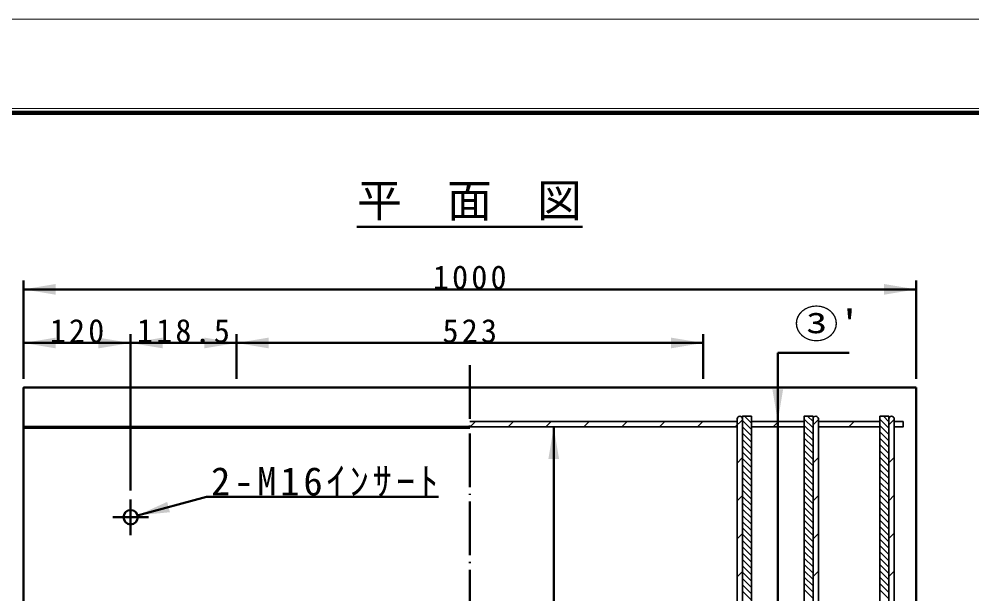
# Model space of a CAD drawing. Units: millimetres, scale not verified. Extents: x -2102 to 2102, y -1485 to 1485.
# Drawn here: x -93 to 974, y 842 to 1485 of the extents above; entities that cross this region are included whole.
import ezdxf
from ezdxf.enums import TextEntityAlignment as Align

# ---------------------------------------------------------------- set-up
doc = ezdxf.new("R2010")
doc.units = ezdxf.units.MM
doc.header["$LTSCALE"] = 5
doc.linetypes.add('LONG_DASHED_DOTTED', pattern=[15.25, 12, -1.5, 0.25, -1.5])
doc.layers.add('0-0_V-nasSTD', color=7, linetype='Continuous', lineweight=35)
doc.layers.add('0-1_0', color=7, linetype='Continuous', lineweight=50)
doc.styles.add('ＭＳ ゴシック', font='')
doc.styles.get('ＭＳ ゴシック').set_extended_font_data('MS Gothic')

msp = doc.modelspace()

# ---------------------------------------------------------------- linework, layer by layer
at = {"layer": '0-0_V-nasSTD', "lineweight": 50}
for p, q in [((756.606, 1111.505), (756.606, 576.505)), ((911.606, 1072.505), (911.606, 532.505)), ((505.598, 478.505), (505.598, 1028.505))]:
    msp.add_line(p, q, dxfattribs=at)
at = {"layer": '0-0_V-nasSTD', "linetype": 'LONG_DASHED_DOTTED', "lineweight": 50}
for p, q in [((411.606, 1097.505), (411.606, 507.505)), ((31.606, 947.505), (31.606, 907.505)), ((11.606, 927.505), (51.606, 927.505))]:
    msp.add_line(p, q, dxfattribs=at)
at = {"layer": '0-0_V-nasSTD'}
for p, q in [((709.033, 1028.505), (717.106, 1036.577)), ((711.106, 1037.505), (711.106, 567.505)), ((717.106, 1040.505), (727.106, 1040.505)), ((717.106, 1037.505), (717.106, 567.505)), ((717.106, 1035.658), (727.106, 1025.658)), ((719.329, 1040.505), (727.106, 1032.729)), ((726.401, 1040.505), (727.106, 1039.8)), ((727.106, 1040.505), (727.106, 564.505)), ((786.106, 1040.505), (796.106, 1040.505)), ((786.106, 1040.505), (786.106, 564.505)), ((786.106, 1037.368), (796.106, 1027.368)), ((790.04, 1040.505), (796.106, 1034.439)), ((796.106, 1037.505), (796.106, 567.505)), ((796.106, 1030.725), (802.106, 1036.725)), ((802.106, 1037.505), (802.106, 567.505)), ((871.106, 1040.505), (881.106, 1040.505)), ((871.106, 1040.505), (871.106, 564.505)), ((871.106, 1037.221), (881.106, 1027.221)), ((874.893, 1040.505), (881.106, 1034.292)), ((881.106, 1037.505), (881.106, 567.505)), ((881.106, 1030.872), (887.106, 1036.872)), ((887.106, 1037.505), (887.106, 567.505)), ((711.106, 1034.505), (411.606, 1034.505)), ((667.106, 1034.505), (411.606, 1034.505)), ((667.106, 1034.505), (411.606, 1034.505)), ((711.106, 1028.505), (411.606, 1028.505)), ((411.606, 1028.505), (667.106, 1028.505)), ((412.048, 1028.505), (418.048, 1034.505)), ((454.475, 1028.505), (460.475, 1034.505)), ((496.901, 1028.505), (502.901, 1034.505)), ((539.327, 1028.505), (545.327, 1034.505)), ((581.754, 1028.505), (587.754, 1034.505)), ((624.18, 1028.505), (630.18, 1034.505)), ((667.106, 1029.004), (672.607, 1034.505)), ((673.106, 1028.505), (667.106, 1028.505)), ((701.106, 1034.505), (673.106, 1034.505)), ((717.106, 1028.587), (727.106, 1018.587)), ((786.106, 1034.505), (727.106, 1034.505)), ((786.106, 1028.505), (727.106, 1028.505)), ((751.459, 1028.505), (757.459, 1034.505)), ((786.106, 1030.297), (796.106, 1020.297)), ((802.106, 1034.505), (871.106, 1034.505)), ((802.106, 1028.505), (871.106, 1028.505)), ((836.312, 1028.505), (842.312, 1034.505)), ((871.106, 1030.15), (881.106, 1020.15)), ((887.106, 1034.505), (897.106, 1034.505)), ((887.106, 1028.505), (897.106, 1028.505)), ((897.106, 1034.505), (897.106, 1028.505)), ((717.106, 1021.515), (727.106, 1011.515)), ((717.106, 1014.444), (727.106, 1004.444)), ((786.106, 1023.226), (796.106, 1013.226)), ((786.106, 1016.155), (796.106, 1006.155)), ((871.106, 1023.079), (881.106, 1013.079)), ((871.106, 1016.008), (881.106, 1006.008)), ((717.106, 1007.373), (727.106, 997.373)), ((786.106, 1009.084), (796.106, 999.084)), ((871.106, 1008.937), (881.106, 998.937)), ((711.106, 988.151), (717.106, 994.151)), ((717.106, 1000.302), (727.106, 990.302)), ((717.106, 993.231), (727.106, 983.231)), ((786.106, 1002.013), (796.106, 992.013)), ((786.106, 994.942), (796.106, 984.942)), ((796.106, 988.298), (802.106, 994.298)), ((871.106, 1001.866), (881.106, 991.866)), ((871.106, 994.795), (881.106, 984.795)), ((881.106, 988.445), (887.106, 994.445)), ((717.106, 986.16), (727.106, 976.16)), ((786.106, 987.871), (796.106, 977.871)), ((871.106, 987.724), (881.106, 977.724)), ((717.106, 979.089), (727.106, 969.089)), ((717.106, 972.018), (727.106, 962.018)), ((786.106, 980.8), (796.106, 970.8)), ((786.106, 973.729), (796.106, 963.729)), ((871.106, 980.653), (881.106, 970.653)), ((871.106, 973.581), (881.106, 963.581)), ((717.106, 964.947), (727.106, 954.947)), ((786.106, 966.658), (796.106, 956.658)), ((871.106, 966.51), (881.106, 956.51)), ((711.106, 945.725), (717.106, 951.725)), ((717.106, 957.876), (727.106, 947.876)), ((717.106, 950.805), (727.106, 940.805)), ((786.106, 959.587), (796.106, 949.587)), ((786.106, 952.515), (796.106, 942.515)), ((796.106, 945.872), (802.106, 951.872)), ((871.106, 959.439), (881.106, 949.439)), ((871.106, 952.368), (881.106, 942.368)), ((881.106, 946.019), (887.106, 952.019)), ((717.106, 943.734), (727.106, 933.734)), ((786.106, 945.444), (796.106, 935.444)), ((871.106, 945.297), (881.106, 935.297)), ((717.106, 936.663), (727.106, 926.663)), ((717.106, 929.592), (727.106, 919.592)), ((786.106, 938.373), (796.106, 928.373)), ((786.106, 931.302), (796.106, 921.302)), ((871.106, 938.226), (881.106, 928.226)), ((871.106, 931.155), (881.106, 921.155)), ((717.106, 922.52), (727.106, 912.52)), ((786.106, 924.231), (796.106, 914.231)), ((871.106, 924.084), (881.106, 914.084)), ((711.106, 903.298), (717.106, 909.298)), ((717.106, 915.449), (727.106, 905.449)), ((717.106, 908.378), (727.106, 898.378)), ((786.106, 917.16), (796.106, 907.16)), ((786.106, 910.089), (796.106, 900.089)), ((796.106, 903.445), (802.106, 909.445)), ((871.106, 917.013), (881.106, 907.013)), ((871.106, 909.942), (881.106, 899.942)), ((881.106, 903.593), (887.106, 909.593)), ((717.106, 901.307), (727.106, 891.307)), ((786.106, 903.018), (796.106, 893.018)), ((871.106, 902.871), (881.106, 892.871)), ((717.106, 894.236), (727.106, 884.236)), ((717.106, 887.165), (727.106, 877.165)), ((786.106, 895.947), (796.106, 885.947)), ((786.106, 888.876), (796.106, 878.876)), ((871.106, 895.8), (881.106, 885.8)), ((871.106, 888.729), (881.106, 878.729)), ((717.106, 880.094), (727.106, 870.094)), ((786.106, 881.805), (796.106, 871.805)), ((871.106, 881.658), (881.106, 871.658)), ((711.106, 860.872), (717.106, 866.872)), ((717.106, 873.023), (727.106, 863.023)), ((717.106, 865.952), (727.106, 855.952)), ((786.106, 874.734), (796.106, 864.734)), ((786.106, 867.663), (796.106, 857.663)), ((796.106, 861.019), (802.106, 867.019)), ((871.106, 874.587), (881.106, 864.587)), ((871.106, 867.515), (881.106, 857.515)), ((881.106, 861.166), (887.106, 867.166)), ((717.106, 858.881), (727.106, 848.881)), ((786.106, 860.592), (796.106, 850.592)), ((871.106, 860.444), (881.106, 850.444)), ((717.106, 851.81), (727.106, 841.81)), ((717.106, 844.739), (727.106, 834.739)), ((786.106, 853.52), (796.106, 843.52)), ((786.106, 846.449), (796.106, 836.449)), ((871.106, 853.373), (881.106, 843.373)), ((871.106, 846.302), (881.106, 836.302))]:
    msp.add_line(p, q, dxfattribs=at)
at = {"layer": '0-0_V-nasSTD', "lineweight": 18}
for points in [[(-2102.5, -1485), (-2102.5, 1485), (2102.5, 1485), (2102.5, -1485)], [(-2002.5, -1385), (-2002.5, 1385), (2002.5, 1385), (2002.5, -1385)]]:
    msp.add_lwpolyline(points, close=True, dxfattribs=at)
at = {"layer": '0-0_V-nasSTD', "lineweight": 100}
msp.add_lwpolyline([(-1997.5, 1380), (-1997.5, -1380), (1997.5, -1380), (1997.5, 1380)], close=True, dxfattribs=at)
at = {"layer": '0-0_V-nasSTD', "lineweight": 50}
msp.add_lwpolyline([(911.606, 1072.505), (-88.394, 1072.505), (-88.394, 532.505)], dxfattribs=at)
at = {"layer": '0-0_V-nasSTD'}
for points in [[(667.106, 1034.505), (673.106, 1034.505), (701.106, 1034.505), (711.106, 1034.505), (711.106, 1037.505)], [(711.106, 1037.505), (711.106, 1034.505), (701.106, 1034.505)], [(796.106, 1037.505), (796.106, 1040.505), (786.106, 1040.505), (786.106, 1034.505), (727.106, 1034.505), (727.106, 1040.505), (717.106, 1040.505), (717.106, 1037.505)], [(727.106, 564.505), (727.106, 570.505), (727.106, 576.505), (727.106, 799.505), (727.106, 805.505), (727.106, 1028.505), (727.106, 1034.505), (727.106, 1040.505), (717.106, 1040.505), (717.106, 1037.505)], [(796.106, 1037.505), (796.106, 1040.505), (786.106, 1040.505), (786.106, 1034.505), (786.106, 1028.505), (786.106, 975.314), (786.106, 963.695), (786.106, 805.505), (786.106, 799.505), (786.106, 576.505), (786.106, 570.505), (786.106, 564.505)], [(881.106, 1037.505), (881.106, 1040.505), (871.106, 1040.505), (871.106, 1034.505), (802.106, 1034.505), (802.106, 1037.505)], [(802.106, 567.505), (802.106, 570.505), (871.106, 570.505), (871.106, 576.505), (802.106, 576.505), (802.106, 799.505), (871.106, 799.505), (871.106, 805.505), (802.106, 805.505), (802.106, 1028.505), (871.106, 1028.505), (871.106, 1034.505), (802.106, 1034.505), (802.106, 1037.505)], [(881.106, 1037.505), (881.106, 1040.505), (871.106, 1040.505), (871.106, 1034.505), (871.106, 1028.505), (871.106, 805.505), (871.106, 799.505), (871.106, 576.505), (871.106, 570.505), (871.106, 564.505)], [(887.106, 567.505), (887.106, 570.505), (897.106, 570.505), (897.106, 576.505), (887.106, 576.505), (887.106, 799.505), (897.106, 799.505), (897.106, 805.505), (887.106, 805.505), (887.106, 1028.505), (897.106, 1028.505), (897.106, 1034.505), (887.106, 1034.505), (887.106, 1037.505)], [(887.106, 1037.505), (887.106, 1034.505), (897.106, 1034.505), (897.106, 1028.505), (887.106, 1028.505), (887.106, 805.505), (897.106, 805.505), (897.106, 799.505), (887.106, 799.505), (887.106, 576.505), (897.106, 576.505), (897.106, 570.505), (887.106, 570.505), (887.106, 567.505)], [(667.106, 576.505), (673.106, 576.505), (701.106, 576.505), (711.106, 576.505), (711.106, 799.505), (701.106, 799.505), (701.106, 805.505), (711.106, 805.505), (711.106, 1028.505), (701.106, 1028.505), (673.106, 1028.505)], [(673.106, 1028.505), (701.106, 1028.505), (711.106, 1028.505), (711.106, 805.505), (701.106, 805.505), (701.106, 799.505), (711.106, 799.505), (711.106, 576.505), (701.106, 576.505), (673.106, 576.505)], [(727.106, 1028.505), (727.106, 805.505), (786.106, 805.505), (786.106, 963.695)], [(786.106, 975.314), (786.106, 1028.505), (727.106, 1028.505)]]:
    msp.add_lwpolyline(points, dxfattribs=at)
for points in [[(727.106, 1034.505), (727.106, 1028.505), (786.106, 1028.505), (786.106, 1034.505)], [(802.106, 1028.505), (802.106, 805.505), (871.106, 805.505), (871.106, 1028.505)]]:
    msp.add_lwpolyline(points, close=True, dxfattribs=at)
at = {"layer": '0-0_V-nasSTD', "lineweight": 50}
msp.add_circle((31.606, 927.505), 8, dxfattribs=at)
msp.add_circle((31.606, 927.505), 8, dxfattribs=at)
at = {"layer": '0-0_V-nasSTD'}
for centre in [(714.106, 1037.505), (714.106, 1037.505), (714.106, 1037.505), (799.106, 1037.505), (799.106, 1037.505), (799.106, 1037.505), (884.106, 1037.505), (884.106, 1037.505), (884.106, 1037.505)]:
    msp.add_arc(centre, 3, 0, 180, dxfattribs=at)
for points in [[(-88.394, 1182.505), (-52.394, 1176.505), (-52.394, 1188.505)], [(875.606, 1176.505), (875.606, 1188.505), (911.606, 1182.505)], [(-88.394, 1122.505), (-52.394, 1116.505), (-52.394, 1128.505)], [(-4.394, 1116.505), (-4.394, 1128.505), (31.606, 1122.505)], [(31.606, 1122.505), (67.606, 1116.505), (67.606, 1128.505)], [(114.106, 1116.505), (114.106, 1128.505), (150.106, 1122.505)], [(150.106, 1122.505), (186.106, 1116.505), (186.106, 1128.505)], [(637.106, 1116.505), (637.106, 1128.505), (673.106, 1122.505)], [(750.606, 1070.505), (756.606, 1034.505), (762.606, 1070.505)], [(499.598, 992.505), (505.598, 1028.505), (511.598, 992.505)], [(39.333, 929.575), (72.553, 944.688), (75.659, 933.097)]]:
    msp.add_solid(points, dxfattribs=at)
at = {"layer": '0-1_0'}
for p, q in [((285.202, 1252.505), (538.009, 1252.505)), ((-88.394, 1082.505), (-88.394, 1192.505)), ((911.606, 1082.505), (911.606, 1192.505)), ((-88.394, 1182.505), (911.606, 1182.505)), ((31.606, 957.505), (31.606, 1132.505)), ((150.106, 1082.505), (150.106, 1132.505)), ((673.106, 1082.505), (673.106, 1132.505)), ((-88.394, 1122.505), (31.606, 1122.505)), ((31.606, 1122.505), (150.106, 1122.505)), ((150.106, 1122.505), (673.106, 1122.505)), ((756.606, 1111.505), (836.606, 1111.505)), ((411.606, 1028.505), (-88.394, 1028.505)), ((411.606, 1027.505), (-88.394, 1027.505)), ((39.333, 929.575), (116.607, 950.281)), ((116.607, 950.281), (376.607, 950.281))]:
    msp.add_line(p, q, dxfattribs=at)

# ---------------------------------------------------------------- texts
at = {"layer": '0-0_V-nasSTD', "style": 'ＭＳ ゴシック'}
msp.add_text('平\u3000面\u3000図', height=36.95, dxfattribs=at).set_placement((285.202, 1252.505), align=Align.BOTTOM_LEFT)
at = {"layer": '0-0_V-nasSTD', "style": 'ＭＳ ゴシック', "width": 1.15}
msp.add_text("③'", height=31.67, dxfattribs=at).set_placement((775.006, 1118.505), align=Align.BOTTOM_LEFT)
at = {"layer": '0-0_V-nasSTD', "attachment_point": 7, "style": 'ＭＳ ゴシック'}
for s, insert, char_height in [('\\T1.2;1000', (370.206, 1182.505), 26.39), ('\\T1.2;120', (-58.994, 1122.505), 26.39), ('\\T1.2;118.5', (38.656, 1122.505), 26.39), ('\\T1.2;523', (381.006, 1122.505), 26.39), ('\\T1.2;2-M16ｲﾝｻｰﾄ', (121.727, 950.281), 31.67)]:
    msp.add_mtext(s, dxfattribs=dict(at, insert=insert, char_height=char_height))

doc.saveas('drawing.dxf')
